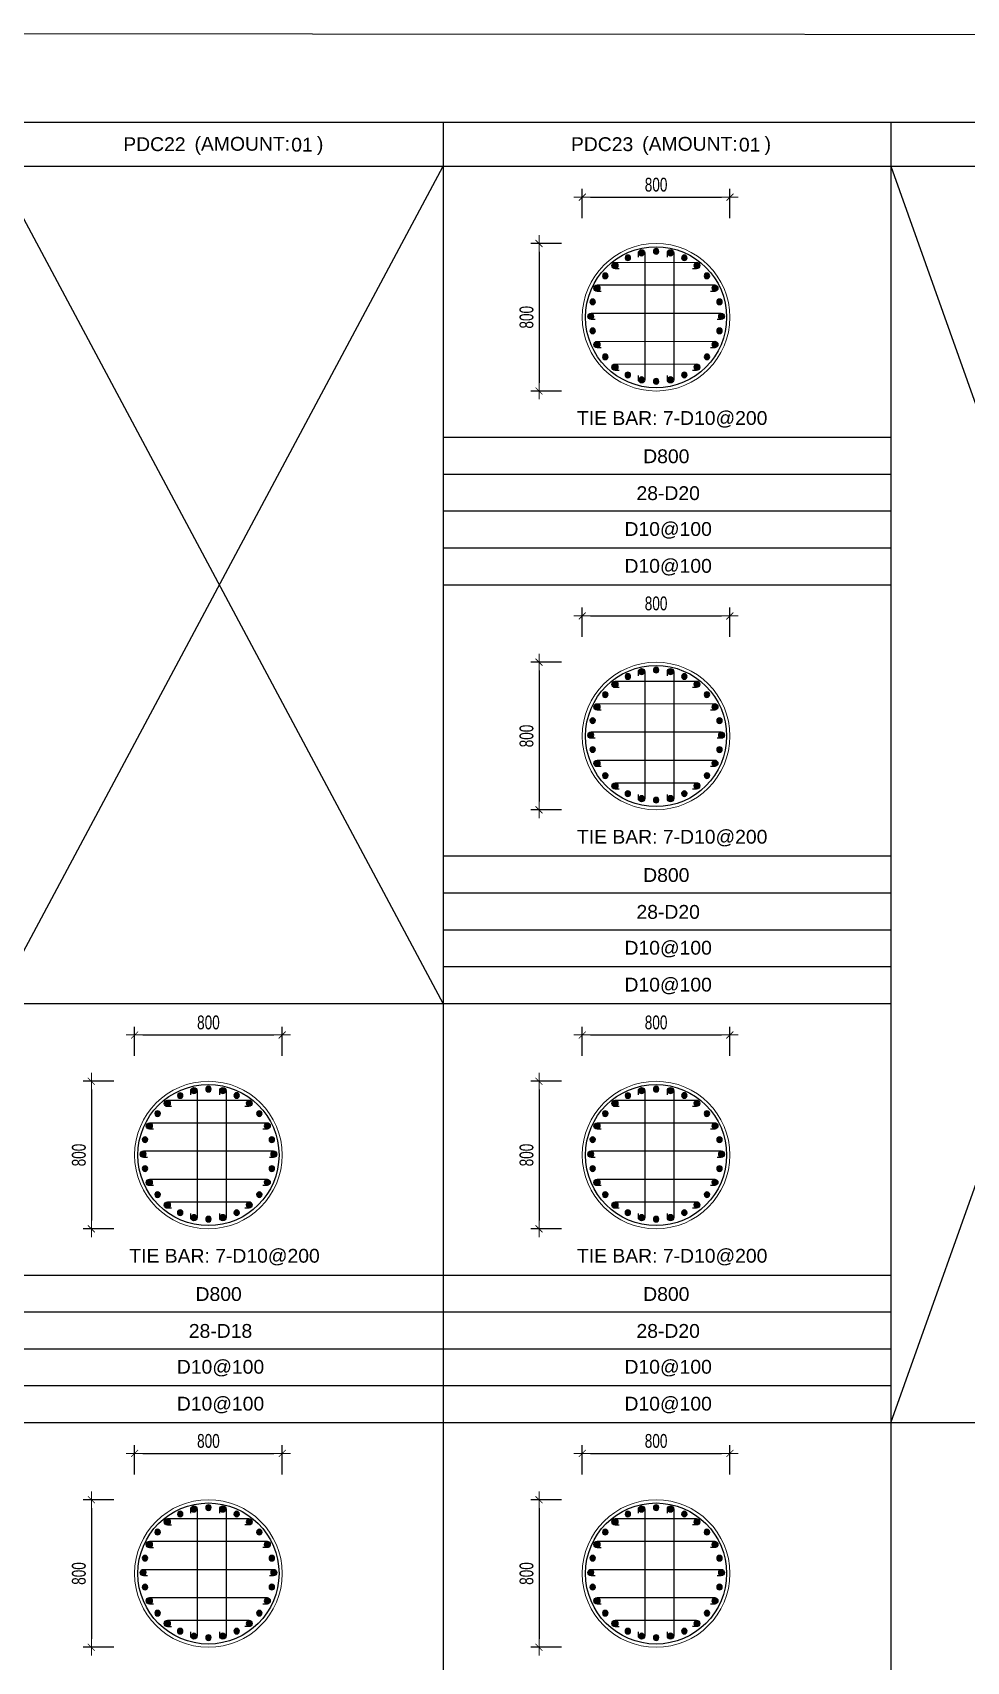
# Model space of a CAD drawing. Header units: millimetres. Extents: x 49323 to 538172, y -39336 to 181761.
# Drawn here: x 273867 to 278927, y 117973 to 126807 of the extents above; entities that cross this region are included whole.
import ezdxf
from ezdxf.enums import TextEntityAlignment as Align

# ---------------------------------------------------------------- set-up
doc = ezdxf.new("R2010")
doc.units = ezdxf.units.MM
doc.linetypes.add('CENTER2', pattern=[1.125, 0.75, -0.125, 0.125, -0.125])
doc.layers.get('Defpoints').update_dxf_attribs({"color": 151, "lineweight": 9})
for name, color, linetype in [('2', 2, 'Continuous'), ('A-ANNO-LEAD', 4, 'Continuous'), ('CEN', 1, 'CENTER2'), ('STL', 3, 'Continuous'), ('TIT1', 3, 'Continuous')]:
    doc.layers.add(name, color=color, linetype=linetype)
doc.layers.add('NDC_S_CONTINUOUS', color=3, linetype='Continuous', lineweight=20)
doc.layers.add('NDC_S_DIM', color=1, linetype='Continuous', lineweight=15)
doc.styles.add('NDC_ARIAL', font='arial.ttf', dxfattribs={"width": 0.85})
doc.styles.add('NDC_DIM', font='', dxfattribs={"width": 0.75})
doc.styles.get('NDC_DIM').set_extended_font_data('Dotum')
doc.dimstyles.new('NDC_dim_30', dxfattribs={"dimscale": 30, "dimtxt": 2.5, "dimasz": 1.5, "dimexe": 1.5, "dimexo": 2.5, "dimgap": 1, "dimtad": 1, "dimdec": 0, "dimzin": 0, "dimdsep": 46, "dimtxsty": 'NDC_DIM', "dimblk": 'DIMMARK', "dimcen": 0.09, "dimdle": 1.2, "dimclrd": 1, "dimclre": 1, "dimclrt": 3, "dimadec": 0, "dimazin": 0, "dimtfac": 1, "dimtdec": 0, "dimtix": 1, "dimtofl": 0, "dimtmove": 0, "dimatfit": 3, "dimfxl": 8, "dimfxlon": 1, "dimtolj": 1, "dimtzin": 0, "dimarcsym": 0})

# ---------------------------------------------------------------- blocks, each defined once
blk = doc.blocks.new('DÁDAS')
at = {"layer": 'TIT1', "color": 2, "style": 'NDC_ARIAL'}
blk.add_text('(AMOUNT:     )', height=75, dxfattribs=at).set_placement((-42061.2, 55767.2), align=Align.MIDDLE)
blk = doc.blocks.new('DIMMARK')
at = {"layer": 'NDC_S_DIM', "color": 1}
blk.add_line((-1.5, 0), (1, 0), dxfattribs=at)
at = {"layer": 'NDC_S_DIM', "color": 2, "const_width": 0.1}
blk.add_lwpolyline([(-0.42, -0.42), (0.42, 0.42)], dxfattribs=at)
blk = doc.blocks.new('*D1590')
at = {"layer": 'Defpoints', "color": 0, "ltscale": 40, "transparency": 16777216}
for p in [(277645.5, 119101.3), (276845.5, 118913), (277645.5, 118913)]:
    blk.add_point(p, dxfattribs=at)
at = {"layer": 'NDC_S_DIM', "color": 1, "lineweight": -2, "ltscale": 40, "transparency": 16777216}
for p, q in [((276845.5, 118988), (276845.5, 119146.3)), ((276890.5, 119101.3), (277600.5, 119101.3)), ((277645.5, 118988), (277645.5, 119146.3))]:
    blk.add_line(p, q, dxfattribs=at)
at = {"layer": 'NDC_S_DIM', "color": 1, "lineweight": -2, "ltscale": 40, "transparency": 16777216, "xscale": 45, "yscale": 45, "zscale": 45, "rotation": 180}
blk.add_blockref('DIMMARK', (276845.5, 119101.3), dxfattribs=at)
at = {"layer": 'NDC_S_DIM', "color": 1, "lineweight": -2, "ltscale": 40, "transparency": 16777216, "xscale": 45, "yscale": 45, "zscale": 45}
blk.add_blockref('DIMMARK', (277645.5, 119101.3), dxfattribs=at)
at = {"layer": 'NDC_S_DIM', "color": 3, "ltscale": 40, "transparency": 16777216, "insert": (277245.5, 119168.8), "char_height": 75, "attachment_point": 5, "style": 'NDC_DIM'}
blk.add_mtext('\\A1;800', dxfattribs=at)
blk = doc.blocks.new('*D1591')
at = {"layer": 'Defpoints', "color": 0, "ltscale": 40, "transparency": 16777216}
for p in [(276808.3, 118850.2), (276611, 118050.2), (276808.3, 118050.2)]:
    blk.add_point(p, dxfattribs=at)
at = {"layer": 'NDC_S_DIM', "color": 1, "lineweight": -2, "ltscale": 40, "transparency": 16777216}
for p, q in [((276733.3, 118850.2), (276566, 118850.2)), ((276611, 118805.2), (276611, 118095.2)), ((276733.3, 118050.2), (276566, 118050.2))]:
    blk.add_line(p, q, dxfattribs=at)
at = {"layer": 'NDC_S_DIM', "color": 1, "lineweight": -2, "ltscale": 40, "transparency": 16777216, "xscale": 45, "yscale": 45, "zscale": 45}
for p, rotation in [((276611, 118850.2), 90), ((276611, 118050.2), 270)]:
    blk.add_blockref('DIMMARK', p, dxfattribs=dict(at, rotation=rotation))
at = {"layer": 'NDC_S_DIM', "color": 3, "ltscale": 40, "transparency": 16777216, "insert": (276543.5, 118450.2), "char_height": 75, "attachment_point": 5, "rotation": 90, "style": 'NDC_DIM'}
blk.add_mtext('\\A1;800', dxfattribs=at)
blk = doc.blocks.new('8')
at = {"layer": '2'}
blk.add_hatch(color=256, dxfattribs=at).paths.add_polyline_path([(20, 0, 0.386127), (2, 20), (-2, 20, 0.386127), (-20, 0, 1)])
blk.add_circle((0, 0), 20, dxfattribs=at)
blk = doc.blocks.new('5')
at = {"layer": 'CEN', "rotation": 180}
blk.add_blockref('8', (0, 0), dxfattribs=at)
blk = doc.blocks.new('*U1139')
at = {"layer": 'STL', "xscale": -0.75, "yscale": 0.75, "zscale": 0.75, "rotation": 292.5000000000001}
blk.add_blockref('5', (0, 0), dxfattribs=at)
blk = doc.blocks.new('*U1134')
at = {"layer": 'NDC_S_DIM', "color": 0, "linetype": 'ByBlock', "lineweight": -2, "transparency": 16777216}
for p, rotation in [((-25527, 37966), 282.8571428571415), ((-25448.4, 37973.7), 269.9999999999987), ((-25370.1, 37963.8), 257.1428571428559), ((-25669.3, 37900), 308.571428571427), ((-25601.8, 37941), 295.7142857142843), ((-25296, 37936.7), 244.2857142857131), ((-25229.7, 37893.7), 231.4285714285703), ((-25725.9, 37844.9), 321.4285714285699), ((-25174.7, 37837.1), 218.5714285714274), ((-25796, 37704.6), 347.1428571428555), ((-25768.8, 37778.7), 334.2857142857127), ((-25133.6, 37769.7), 205.7142857142847), ((-25108.6, 37694.8), 192.8571428571419), ((-25100.9, 37616.2), 180), ((-25798.2, 37547.7), 12.8571428571428), ((-25110.9, 37537.9), 167.1428571428563), ((-25773.2, 37472.8), 25.71428571428561), ((-25138, 37463.8), 154.2857142857135), ((-25732.1, 37405.4), 38.57142857142841), ((-25677.1, 37348.8), 51.42857142857117), ((-25237.5, 37342.5), 128.5714285714279), ((-25180.9, 37397.6), 141.4285714285707), ((-25610.9, 37305.8), 64.28571428571395), ((-25536.7, 37278.7), 77.14285714285676), ((-25458.4, 37268.7), 89.99999999999955), ((-25379.8, 37276.5), 102.8571428571423), ((-25305, 37301.5), 115.7142857142852)]:
    blk.add_blockref('*U1139', p, dxfattribs=dict(at, rotation=rotation))
blk.add_blockref('*U1139', (-25805.9, 37626.2), dxfattribs=at)
blk = doc.blocks.new('*D1592')
at = {"layer": 'Defpoints', "color": 0, "ltscale": 40, "transparency": 16777216}
for p in [(277645.5, 121370.7), (276845.5, 121182.5), (277645.5, 121182.5)]:
    blk.add_point(p, dxfattribs=at)
at = {"layer": 'NDC_S_DIM', "color": 1, "lineweight": -2, "ltscale": 40, "transparency": 16777216}
for p, q in [((276845.5, 121257.5), (276845.5, 121415.7)), ((277645.5, 121257.5), (277645.5, 121415.7)), ((276890.5, 121370.7), (277600.5, 121370.7))]:
    blk.add_line(p, q, dxfattribs=at)
at = {"layer": 'NDC_S_DIM', "color": 1, "lineweight": -2, "ltscale": 40, "transparency": 16777216, "xscale": 45, "yscale": 45, "zscale": 45, "rotation": 180}
blk.add_blockref('DIMMARK', (276845.5, 121370.7), dxfattribs=at)
at = {"layer": 'NDC_S_DIM', "color": 1, "lineweight": -2, "ltscale": 40, "transparency": 16777216, "xscale": 45, "yscale": 45, "zscale": 45}
blk.add_blockref('DIMMARK', (277645.5, 121370.7), dxfattribs=at)
at = {"layer": 'NDC_S_DIM', "color": 3, "ltscale": 40, "transparency": 16777216, "insert": (277245.5, 121438.3), "char_height": 75, "attachment_point": 5, "style": 'NDC_DIM'}
blk.add_mtext('\\A1;800', dxfattribs=at)
blk = doc.blocks.new('*D1593')
at = {"layer": 'Defpoints', "color": 0, "ltscale": 40, "transparency": 16777216}
for p in [(276808.3, 121119.6), (276611, 120319.6), (276808.3, 120319.6)]:
    blk.add_point(p, dxfattribs=at)
at = {"layer": 'NDC_S_DIM', "color": 1, "lineweight": -2, "ltscale": 40, "transparency": 16777216}
for p, q in [((276733.3, 121119.6), (276566, 121119.6)), ((276611, 121074.6), (276611, 120364.6)), ((276733.3, 120319.6), (276566, 120319.6))]:
    blk.add_line(p, q, dxfattribs=at)
at = {"layer": 'NDC_S_DIM', "color": 1, "lineweight": -2, "ltscale": 40, "transparency": 16777216, "xscale": 45, "yscale": 45, "zscale": 45}
for p, rotation in [((276611, 121119.6), 90), ((276611, 120319.6), 270)]:
    blk.add_blockref('DIMMARK', p, dxfattribs=dict(at, rotation=rotation))
at = {"layer": 'NDC_S_DIM', "color": 3, "ltscale": 40, "transparency": 16777216, "insert": (276543.5, 120719.6), "char_height": 75, "attachment_point": 5, "rotation": 90, "style": 'NDC_DIM'}
blk.add_mtext('\\A1;800', dxfattribs=at)
blk = doc.blocks.new('*U1141')
at = {"layer": 'STL', "xscale": -0.75, "yscale": 0.75, "zscale": 0.75, "rotation": 292.5000000000001}
blk.add_blockref('5', (0, 0), dxfattribs=at)
blk = doc.blocks.new('*U1140')
at = {"layer": 'NDC_S_DIM', "color": 0, "linetype": 'ByBlock', "lineweight": -2, "transparency": 16777216}
for p, rotation in [((-25527, 37966), 282.8571428571415), ((-25448.4, 37973.7), 269.9999999999987), ((-25370.1, 37963.8), 257.1428571428559), ((-25669.3, 37900), 308.571428571427), ((-25601.8, 37941), 295.7142857142843), ((-25296, 37936.7), 244.2857142857131), ((-25229.7, 37893.7), 231.4285714285703), ((-25725.9, 37844.9), 321.4285714285699), ((-25174.7, 37837.1), 218.5714285714274), ((-25796, 37704.6), 347.1428571428555), ((-25768.8, 37778.7), 334.2857142857127), ((-25133.6, 37769.7), 205.7142857142847), ((-25108.6, 37694.8), 192.8571428571419), ((-25100.9, 37616.2), 180), ((-25798.2, 37547.7), 12.8571428571428), ((-25110.9, 37537.9), 167.1428571428563), ((-25773.2, 37472.8), 25.71428571428561), ((-25138, 37463.8), 154.2857142857135), ((-25732.1, 37405.4), 38.57142857142841), ((-25677.1, 37348.8), 51.42857142857117), ((-25237.5, 37342.5), 128.5714285714279), ((-25180.9, 37397.6), 141.4285714285707), ((-25610.9, 37305.8), 64.28571428571395), ((-25536.7, 37278.7), 77.14285714285676), ((-25458.4, 37268.7), 89.99999999999955), ((-25379.8, 37276.5), 102.8571428571423), ((-25305, 37301.5), 115.7142857142852)]:
    blk.add_blockref('*U1141', p, dxfattribs=dict(at, rotation=rotation))
blk.add_blockref('*U1141', (-25805.9, 37626.2), dxfattribs=at)
blk = doc.blocks.new('*D1594')
at = {"layer": 'Defpoints', "color": 0, "ltscale": 40, "transparency": 16777216}
for p in [(277645.5, 123643.2), (276845.5, 123455), (277645.5, 123455)]:
    blk.add_point(p, dxfattribs=at)
at = {"layer": 'NDC_S_DIM', "color": 1, "lineweight": -2, "ltscale": 40, "transparency": 16777216}
for p, q in [((276845.5, 123530), (276845.5, 123688.2)), ((277645.5, 123530), (277645.5, 123688.2)), ((276890.5, 123643.2), (277600.5, 123643.2))]:
    blk.add_line(p, q, dxfattribs=at)
at = {"layer": 'NDC_S_DIM', "color": 1, "lineweight": -2, "ltscale": 40, "transparency": 16777216, "xscale": 45, "yscale": 45, "zscale": 45, "rotation": 180}
blk.add_blockref('DIMMARK', (276845.5, 123643.2), dxfattribs=at)
at = {"layer": 'NDC_S_DIM', "color": 1, "lineweight": -2, "ltscale": 40, "transparency": 16777216, "xscale": 45, "yscale": 45, "zscale": 45}
blk.add_blockref('DIMMARK', (277645.5, 123643.2), dxfattribs=at)
at = {"layer": 'NDC_S_DIM', "color": 3, "ltscale": 40, "transparency": 16777216, "insert": (277245.5, 123710.7), "char_height": 75, "attachment_point": 5, "style": 'NDC_DIM'}
blk.add_mtext('\\A1;800', dxfattribs=at)
blk = doc.blocks.new('*D1595')
at = {"layer": 'Defpoints', "color": 0, "ltscale": 40, "transparency": 16777216}
for p in [(276808.3, 123392.1), (276611, 122592.1), (276808.3, 122592.1)]:
    blk.add_point(p, dxfattribs=at)
at = {"layer": 'NDC_S_DIM', "color": 1, "lineweight": -2, "ltscale": 40, "transparency": 16777216}
for p, q in [((276733.3, 123392.1), (276566, 123392.1)), ((276611, 123347.1), (276611, 122637.1)), ((276733.3, 122592.1), (276566, 122592.1))]:
    blk.add_line(p, q, dxfattribs=at)
at = {"layer": 'NDC_S_DIM', "color": 1, "lineweight": -2, "ltscale": 40, "transparency": 16777216, "xscale": 45, "yscale": 45, "zscale": 45}
for p, rotation in [((276611, 123392.1), 90), ((276611, 122592.1), 270)]:
    blk.add_blockref('DIMMARK', p, dxfattribs=dict(at, rotation=rotation))
at = {"layer": 'NDC_S_DIM', "color": 3, "ltscale": 40, "transparency": 16777216, "insert": (276543.5, 122992.1), "char_height": 75, "attachment_point": 5, "rotation": 90, "style": 'NDC_DIM'}
blk.add_mtext('\\A1;800', dxfattribs=at)
blk = doc.blocks.new('*U1143')
at = {"layer": 'STL', "xscale": -0.75, "yscale": 0.75, "zscale": 0.75, "rotation": 292.5000000000001}
blk.add_blockref('5', (0, 0), dxfattribs=at)
blk = doc.blocks.new('*U1142')
at = {"layer": 'NDC_S_DIM', "color": 0, "linetype": 'ByBlock', "lineweight": -2, "transparency": 16777216}
for p, rotation in [((-25527, 37966), 282.8571428571415), ((-25448.4, 37973.7), 269.9999999999987), ((-25370.1, 37963.8), 257.1428571428559), ((-25669.3, 37900), 308.571428571427), ((-25601.8, 37941), 295.7142857142843), ((-25296, 37936.7), 244.2857142857131), ((-25229.7, 37893.7), 231.4285714285703), ((-25725.9, 37844.9), 321.4285714285699), ((-25174.7, 37837.1), 218.5714285714274), ((-25796, 37704.6), 347.1428571428555), ((-25768.8, 37778.7), 334.2857142857127), ((-25133.6, 37769.7), 205.7142857142847), ((-25108.6, 37694.8), 192.8571428571419), ((-25100.9, 37616.2), 180), ((-25798.2, 37547.7), 12.8571428571428), ((-25110.9, 37537.9), 167.1428571428563), ((-25773.2, 37472.8), 25.71428571428561), ((-25138, 37463.8), 154.2857142857135), ((-25732.1, 37405.4), 38.57142857142841), ((-25677.1, 37348.8), 51.42857142857117), ((-25237.5, 37342.5), 128.5714285714279), ((-25180.9, 37397.6), 141.4285714285707), ((-25610.9, 37305.8), 64.28571428571395), ((-25536.7, 37278.7), 77.14285714285676), ((-25458.4, 37268.7), 89.99999999999955), ((-25379.8, 37276.5), 102.8571428571423), ((-25305, 37301.5), 115.7142857142852)]:
    blk.add_blockref('*U1143', p, dxfattribs=dict(at, rotation=rotation))
blk.add_blockref('*U1143', (-25805.9, 37626.2), dxfattribs=at)
blk = doc.blocks.new('*D1596')
at = {"layer": 'Defpoints', "color": 0, "ltscale": 40, "transparency": 16777216}
for p in [(277645.5, 125914.2), (276845.5, 125726), (277645.5, 125726)]:
    blk.add_point(p, dxfattribs=at)
at = {"layer": 'NDC_S_DIM', "color": 1, "lineweight": -2, "ltscale": 40, "transparency": 16777216}
for p, q in [((276845.5, 125801), (276845.5, 125959.2)), ((276890.5, 125914.2), (277600.5, 125914.2)), ((277645.5, 125801), (277645.5, 125959.2))]:
    blk.add_line(p, q, dxfattribs=at)
at = {"layer": 'NDC_S_DIM', "color": 1, "lineweight": -2, "ltscale": 40, "transparency": 16777216, "xscale": 45, "yscale": 45, "zscale": 45, "rotation": 180}
blk.add_blockref('DIMMARK', (276845.5, 125914.2), dxfattribs=at)
at = {"layer": 'NDC_S_DIM', "color": 1, "lineweight": -2, "ltscale": 40, "transparency": 16777216, "xscale": 45, "yscale": 45, "zscale": 45}
blk.add_blockref('DIMMARK', (277645.5, 125914.2), dxfattribs=at)
at = {"layer": 'NDC_S_DIM', "color": 3, "ltscale": 40, "transparency": 16777216, "insert": (277245.5, 125981.7), "char_height": 75, "attachment_point": 5, "style": 'NDC_DIM'}
blk.add_mtext('\\A1;800', dxfattribs=at)
blk = doc.blocks.new('*D1597')
at = {"layer": 'Defpoints', "color": 0, "ltscale": 40, "transparency": 16777216}
for p in [(276808.3, 125663.1), (276611, 124863.1), (276808.3, 124863.1)]:
    blk.add_point(p, dxfattribs=at)
at = {"layer": 'NDC_S_DIM', "color": 1, "lineweight": -2, "ltscale": 40, "transparency": 16777216}
for p, q in [((276733.3, 125663.1), (276566, 125663.1)), ((276611, 125618.1), (276611, 124908.1)), ((276733.3, 124863.1), (276566, 124863.1))]:
    blk.add_line(p, q, dxfattribs=at)
at = {"layer": 'NDC_S_DIM', "color": 1, "lineweight": -2, "ltscale": 40, "transparency": 16777216, "xscale": 45, "yscale": 45, "zscale": 45}
for p, rotation in [((276611, 125663.1), 90), ((276611, 124863.1), 270)]:
    blk.add_blockref('DIMMARK', p, dxfattribs=dict(at, rotation=rotation))
at = {"layer": 'NDC_S_DIM', "color": 3, "ltscale": 40, "transparency": 16777216, "insert": (276543.5, 125263.1), "char_height": 75, "attachment_point": 5, "rotation": 90, "style": 'NDC_DIM'}
blk.add_mtext('\\A1;800', dxfattribs=at)
blk = doc.blocks.new('*U1113')
at = {"layer": 'STL', "xscale": -0.75, "yscale": 0.75, "zscale": 0.75, "rotation": 292.5000000000001}
blk.add_blockref('5', (0, 0), dxfattribs=at)
blk = doc.blocks.new('*U1112')
at = {"layer": 'NDC_S_DIM', "color": 0, "linetype": 'ByBlock', "lineweight": -2, "transparency": 16777216}
for p, rotation in [((-25527, 37966), 282.8571428571415), ((-25448.4, 37973.7), 269.9999999999987), ((-25370.1, 37963.8), 257.1428571428559), ((-25669.3, 37900), 308.571428571427), ((-25601.8, 37941), 295.7142857142843), ((-25296, 37936.7), 244.2857142857131), ((-25229.7, 37893.7), 231.4285714285703), ((-25725.9, 37844.9), 321.4285714285699), ((-25174.7, 37837.1), 218.5714285714274), ((-25796, 37704.6), 347.1428571428555), ((-25768.8, 37778.7), 334.2857142857127), ((-25133.6, 37769.7), 205.7142857142847), ((-25108.6, 37694.8), 192.8571428571419), ((-25100.9, 37616.2), 180), ((-25798.2, 37547.7), 12.8571428571428), ((-25110.9, 37537.9), 167.1428571428563), ((-25773.2, 37472.8), 25.71428571428561), ((-25138, 37463.8), 154.2857142857135), ((-25732.1, 37405.4), 38.57142857142841), ((-25677.1, 37348.8), 51.42857142857117), ((-25237.5, 37342.5), 128.5714285714279), ((-25180.9, 37397.6), 141.4285714285707), ((-25610.9, 37305.8), 64.28571428571395), ((-25536.7, 37278.7), 77.14285714285676), ((-25458.4, 37268.7), 89.99999999999955), ((-25379.8, 37276.5), 102.8571428571423), ((-25305, 37301.5), 115.7142857142852)]:
    blk.add_blockref('*U1113', p, dxfattribs=dict(at, rotation=rotation))
blk.add_blockref('*U1113', (-25805.9, 37626.2), dxfattribs=at)
blk = doc.blocks.new('*D1598')
at = {"layer": 'Defpoints', "color": 0, "ltscale": 40, "transparency": 16777216}
for p in [(275219.4, 121370.7), (274419.4, 121182.5), (275219.4, 121182.5)]:
    blk.add_point(p, dxfattribs=at)
at = {"layer": 'NDC_S_DIM', "color": 1, "lineweight": -2, "ltscale": 40, "transparency": 16777216}
for p, q in [((274419.4, 121257.5), (274419.4, 121415.7)), ((275219.4, 121257.5), (275219.4, 121415.7)), ((274464.4, 121370.7), (275174.4, 121370.7))]:
    blk.add_line(p, q, dxfattribs=at)
at = {"layer": 'NDC_S_DIM', "color": 1, "lineweight": -2, "ltscale": 40, "transparency": 16777216, "xscale": 45, "yscale": 45, "zscale": 45, "rotation": 180}
blk.add_blockref('DIMMARK', (274419.4, 121370.7), dxfattribs=at)
at = {"layer": 'NDC_S_DIM', "color": 1, "lineweight": -2, "ltscale": 40, "transparency": 16777216, "xscale": 45, "yscale": 45, "zscale": 45}
blk.add_blockref('DIMMARK', (275219.4, 121370.7), dxfattribs=at)
at = {"layer": 'NDC_S_DIM', "color": 3, "ltscale": 40, "transparency": 16777216, "insert": (274819.4, 121438.3), "char_height": 75, "attachment_point": 5, "style": 'NDC_DIM'}
blk.add_mtext('\\A1;800', dxfattribs=at)
blk = doc.blocks.new('*D1599')
at = {"layer": 'Defpoints', "color": 0, "ltscale": 40, "transparency": 16777216}
for p in [(274382.3, 121119.6), (274184.9, 120319.6), (274382.3, 120319.6)]:
    blk.add_point(p, dxfattribs=at)
at = {"layer": 'NDC_S_DIM', "color": 1, "lineweight": -2, "ltscale": 40, "transparency": 16777216}
for p, q in [((274307.3, 121119.6), (274139.9, 121119.6)), ((274184.9, 121074.6), (274184.9, 120364.6)), ((274307.3, 120319.6), (274139.9, 120319.6))]:
    blk.add_line(p, q, dxfattribs=at)
at = {"layer": 'NDC_S_DIM', "color": 1, "lineweight": -2, "ltscale": 40, "transparency": 16777216, "xscale": 45, "yscale": 45, "zscale": 45}
for p, rotation in [((274184.9, 121119.6), 90), ((274184.9, 120319.6), 270)]:
    blk.add_blockref('DIMMARK', p, dxfattribs=dict(at, rotation=rotation))
at = {"layer": 'NDC_S_DIM', "color": 3, "ltscale": 40, "transparency": 16777216, "insert": (274117.4, 120719.6), "char_height": 75, "attachment_point": 5, "rotation": 90, "style": 'NDC_DIM'}
blk.add_mtext('\\A1;800', dxfattribs=at)
blk = doc.blocks.new('*U1115')
at = {"layer": 'STL', "xscale": -0.75, "yscale": 0.75, "zscale": 0.75, "rotation": 292.5000000000001}
blk.add_blockref('5', (0, 0), dxfattribs=at)
blk = doc.blocks.new('*U1114')
at = {"layer": 'NDC_S_DIM', "color": 0, "linetype": 'ByBlock', "lineweight": -2, "transparency": 16777216}
for p, rotation in [((-25527, 37966), 282.8571428571415), ((-25448.4, 37973.7), 269.9999999999987), ((-25370.1, 37963.8), 257.1428571428559), ((-25669.3, 37900), 308.571428571427), ((-25601.8, 37941), 295.7142857142843), ((-25296, 37936.7), 244.2857142857131), ((-25229.7, 37893.7), 231.4285714285703), ((-25725.9, 37844.9), 321.4285714285699), ((-25174.7, 37837.1), 218.5714285714274), ((-25796, 37704.6), 347.1428571428555), ((-25768.8, 37778.7), 334.2857142857127), ((-25133.6, 37769.7), 205.7142857142847), ((-25108.6, 37694.8), 192.8571428571419), ((-25100.9, 37616.2), 180), ((-25798.2, 37547.7), 12.8571428571428), ((-25110.9, 37537.9), 167.1428571428563), ((-25773.2, 37472.8), 25.71428571428561), ((-25138, 37463.8), 154.2857142857135), ((-25732.1, 37405.4), 38.57142857142841), ((-25677.1, 37348.8), 51.42857142857117), ((-25237.5, 37342.5), 128.5714285714279), ((-25180.9, 37397.6), 141.4285714285707), ((-25610.9, 37305.8), 64.28571428571395), ((-25536.7, 37278.7), 77.14285714285676), ((-25458.4, 37268.7), 89.99999999999955), ((-25379.8, 37276.5), 102.8571428571423), ((-25305, 37301.5), 115.7142857142852)]:
    blk.add_blockref('*U1115', p, dxfattribs=dict(at, rotation=rotation))
blk.add_blockref('*U1115', (-25805.9, 37626.2), dxfattribs=at)
blk = doc.blocks.new('*D1624')
at = {"layer": 'Defpoints', "color": 0, "ltscale": 40, "transparency": 16777216}
for p in [(275219.4, 119101.3), (274419.4, 118913), (275219.4, 118913)]:
    blk.add_point(p, dxfattribs=at)
at = {"layer": 'NDC_S_DIM', "color": 1, "lineweight": -2, "ltscale": 40, "transparency": 16777216}
for p, q in [((274419.4, 118988), (274419.4, 119146.3)), ((274464.4, 119101.3), (275174.4, 119101.3)), ((275219.4, 118988), (275219.4, 119146.3))]:
    blk.add_line(p, q, dxfattribs=at)
at = {"layer": 'NDC_S_DIM', "color": 1, "lineweight": -2, "ltscale": 40, "transparency": 16777216, "xscale": 45, "yscale": 45, "zscale": 45, "rotation": 180}
blk.add_blockref('DIMMARK', (274419.4, 119101.3), dxfattribs=at)
at = {"layer": 'NDC_S_DIM', "color": 1, "lineweight": -2, "ltscale": 40, "transparency": 16777216, "xscale": 45, "yscale": 45, "zscale": 45}
blk.add_blockref('DIMMARK', (275219.4, 119101.3), dxfattribs=at)
at = {"layer": 'NDC_S_DIM', "color": 3, "ltscale": 40, "transparency": 16777216, "insert": (274819.4, 119168.8), "char_height": 75, "attachment_point": 5, "style": 'NDC_DIM'}
blk.add_mtext('\\A1;800', dxfattribs=at)
blk = doc.blocks.new('*D1625')
at = {"layer": 'Defpoints', "color": 0, "ltscale": 40, "transparency": 16777216}
for p in [(274382.3, 118850.2), (274184.9, 118050.2), (274382.3, 118050.2)]:
    blk.add_point(p, dxfattribs=at)
at = {"layer": 'NDC_S_DIM', "color": 1, "lineweight": -2, "ltscale": 40, "transparency": 16777216}
for p, q in [((274307.3, 118850.2), (274139.9, 118850.2)), ((274184.9, 118805.2), (274184.9, 118095.2)), ((274307.3, 118050.2), (274139.9, 118050.2))]:
    blk.add_line(p, q, dxfattribs=at)
at = {"layer": 'NDC_S_DIM', "color": 1, "lineweight": -2, "ltscale": 40, "transparency": 16777216, "xscale": 45, "yscale": 45, "zscale": 45}
for p, rotation in [((274184.9, 118850.2), 90), ((274184.9, 118050.2), 270)]:
    blk.add_blockref('DIMMARK', p, dxfattribs=dict(at, rotation=rotation))
at = {"layer": 'NDC_S_DIM', "color": 3, "ltscale": 40, "transparency": 16777216, "insert": (274117.4, 118450.2), "char_height": 75, "attachment_point": 5, "rotation": 90, "style": 'NDC_DIM'}
blk.add_mtext('\\A1;800', dxfattribs=at)
blk = doc.blocks.new('*U1097')
at = {"layer": 'STL', "xscale": -0.75, "yscale": 0.75, "zscale": 0.75, "rotation": 292.5000000000001}
blk.add_blockref('5', (0, 0), dxfattribs=at)
blk = doc.blocks.new('*U1096')
at = {"layer": 'NDC_S_DIM', "color": 0, "linetype": 'ByBlock', "lineweight": -2, "transparency": 16777216}
for p, rotation in [((-25527, 37966), 282.8571428571415), ((-25448.4, 37973.7), 269.9999999999987), ((-25370.1, 37963.8), 257.1428571428559), ((-25669.3, 37900), 308.571428571427), ((-25601.8, 37941), 295.7142857142843), ((-25296, 37936.7), 244.2857142857131), ((-25229.7, 37893.7), 231.4285714285703), ((-25725.9, 37844.9), 321.4285714285699), ((-25174.7, 37837.1), 218.5714285714274), ((-25796, 37704.6), 347.1428571428555), ((-25768.8, 37778.7), 334.2857142857127), ((-25133.6, 37769.7), 205.7142857142847), ((-25108.6, 37694.8), 192.8571428571419), ((-25100.9, 37616.2), 180), ((-25798.2, 37547.7), 12.8571428571428), ((-25110.9, 37537.9), 167.1428571428563), ((-25773.2, 37472.8), 25.71428571428561), ((-25138, 37463.8), 154.2857142857135), ((-25732.1, 37405.4), 38.57142857142841), ((-25677.1, 37348.8), 51.42857142857117), ((-25237.5, 37342.5), 128.5714285714279), ((-25180.9, 37397.6), 141.4285714285707), ((-25610.9, 37305.8), 64.28571428571395), ((-25536.7, 37278.7), 77.14285714285676), ((-25458.4, 37268.7), 89.99999999999955), ((-25379.8, 37276.5), 102.8571428571423), ((-25305, 37301.5), 115.7142857142852)]:
    blk.add_blockref('*U1097', p, dxfattribs=dict(at, rotation=rotation))
blk.add_blockref('*U1097', (-25805.9, 37626.2), dxfattribs=at)

msp = doc.modelspace()

# ---------------------------------------------------------------- linework, layer by layer
at = {"layer": '2', "elevation": 0}
for points in [[(277149.6, 125589.7), (277149.6, 125611.8, -1), (277184.6, 125611.8), (277184.6, 124924.4, -1), (277149.6, 124924.4), (277149.6, 124946.5)], [(277306.5, 125589.7), (277306.5, 125611.8, -1), (277341.5, 125611.8), (277341.5, 124924.4, -1), (277306.5, 124924.4), (277306.5, 124946.5)], [(277045.7, 125525.7), (277023.6, 125525.7, -1), (277023.6, 125560.7), (277465.3, 125561.2, -1), (277465.3, 125526.2), (277443.2, 125526.2)], [(276947.9, 125403.1), (276925.7, 125403.1, -1), (276925.7, 125438.1), (277563.2, 125438.6, -1), (277563.2, 125403.5), (277541, 125403.5)], [(276915.1, 125250.6), (276893, 125250.6, -1), (276893, 125285.6), (277598, 125285.6, -1), (277598, 125250.6), (277575.9, 125250.6)], [(276947.9, 125097.1), (276925.7, 125097.1, -1), (276925.7, 125132.2), (277563.2, 125132.6, -1), (277563.2, 125097.6), (277541, 125097.6)], [(277045.7, 124974.5), (277023.6, 124974.5, -1), (277023.6, 125009.5), (277465.3, 125010, -1), (277465.3, 124975), (277443.2, 124975)], [(277149.6, 123318.7), (277149.6, 123340.8, -1), (277184.6, 123340.8), (277184.6, 122653.4, -1), (277149.6, 122653.4), (277149.6, 122675.5)], [(277306.5, 123318.7), (277306.5, 123340.8, -1), (277341.5, 123340.8), (277341.5, 122653.4, -1), (277306.5, 122653.4), (277306.5, 122675.5)], [(277045.7, 123254.7), (277023.6, 123254.7, -1), (277023.6, 123289.7), (277465.3, 123290.2, -1), (277465.3, 123255.2), (277443.2, 123255.2)], [(276947.9, 123132.1), (276925.7, 123132.1, -1), (276925.7, 123167.1), (277563.2, 123167.6, -1), (277563.2, 123132.5), (277541, 123132.5)], [(276915.1, 122979.6), (276893, 122979.6, -1), (276893, 123014.6), (277598, 123014.6, -1), (277598, 122979.6), (277575.9, 122979.6)], [(276947.9, 122826.1), (276925.7, 122826.1, -1), (276925.7, 122861.2), (277563.2, 122861.6, -1), (277563.2, 122826.6), (277541, 122826.6)], [(277045.7, 122703.5), (277023.6, 122703.5, -1), (277023.6, 122738.5), (277465.3, 122739, -1), (277465.3, 122704), (277443.2, 122704)], [(274723.5, 121046.2), (274723.5, 121068.3, -1), (274758.5, 121068.3), (274758.5, 120380.9, -1), (274723.5, 120380.9), (274723.5, 120403.1)], [(274880.4, 121046.2), (274880.4, 121068.3, -1), (274915.4, 121068.3), (274915.4, 120380.9, -1), (274880.4, 120380.9), (274880.4, 120403.1)], [(277149.6, 121046.2), (277149.6, 121068.3, -1), (277184.6, 121068.3), (277184.6, 120380.9, -1), (277149.6, 120380.9), (277149.6, 120403.1)], [(277306.5, 121046.2), (277306.5, 121068.3, -1), (277341.5, 121068.3), (277341.5, 120380.9, -1), (277306.5, 120380.9), (277306.5, 120403.1)], [(274619.6, 120982.3), (274597.5, 120982.3, -1), (274597.5, 121017.3), (275039.2, 121017.8, -1), (275039.2, 120982.7), (275017.1, 120982.7)], [(277045.7, 120982.3), (277023.6, 120982.3, -1), (277023.6, 121017.3), (277465.3, 121017.8, -1), (277465.3, 120982.7), (277443.2, 120982.7)], [(274521.8, 120859.6), (274499.6, 120859.6, -1), (274499.6, 120894.6), (275137.1, 120895.1, -1), (275137.1, 120860.1), (275114.9, 120860.1)], [(276947.9, 120859.6), (276925.7, 120859.6, -1), (276925.7, 120894.6), (277563.2, 120895.1, -1), (277563.2, 120860.1), (277541, 120860.1)], [(274489, 120707.1), (274466.9, 120707.1, -1), (274466.9, 120742.1), (275171.9, 120742.1, -1), (275171.9, 120707.1), (275149.8, 120707.1)], [(276915.1, 120707.1), (276893, 120707.1, -1), (276893, 120742.1), (277598, 120742.1, -1), (277598, 120707.1), (277575.9, 120707.1)], [(274521.8, 120553.7), (274499.6, 120553.7, -1), (274499.6, 120588.7), (275137.1, 120589.2, -1), (275137.1, 120554.2), (275114.9, 120554.2)], [(276947.9, 120553.7), (276925.7, 120553.7, -1), (276925.7, 120588.7), (277563.2, 120589.2, -1), (277563.2, 120554.2), (277541, 120554.2)], [(274619.6, 120431), (274597.5, 120431, -1), (274597.5, 120466), (275039.2, 120466.5, -1), (275039.2, 120431.5), (275017.1, 120431.5)], [(277045.7, 120431), (277023.6, 120431, -1), (277023.6, 120466), (277465.3, 120466.5, -1), (277465.3, 120431.5), (277443.2, 120431.5)], [(274723.5, 118776.7), (274723.5, 118798.9, -1), (274758.5, 118798.9), (274758.5, 118111.5, -1), (274723.5, 118111.5), (274723.5, 118133.6)], [(274880.4, 118776.7), (274880.4, 118798.9, -1), (274915.4, 118798.9), (274915.4, 118111.5, -1), (274880.4, 118111.5), (274880.4, 118133.6)], [(277149.6, 118776.7), (277149.6, 118798.9, -1), (277184.6, 118798.9), (277184.6, 118111.5, -1), (277149.6, 118111.5), (277149.6, 118133.6)], [(277306.5, 118776.7), (277306.5, 118798.9, -1), (277341.5, 118798.9), (277341.5, 118111.5, -1), (277306.5, 118111.5), (277306.5, 118133.6)], [(274619.6, 118712.8), (274597.5, 118712.8, -1), (274597.5, 118747.8), (275039.2, 118748.3, -1), (275039.2, 118713.3), (275017.1, 118713.3)], [(277045.7, 118712.8), (277023.6, 118712.8, -1), (277023.6, 118747.8), (277465.3, 118748.3, -1), (277465.3, 118713.3), (277443.2, 118713.3)], [(274521.8, 118590.2), (274499.6, 118590.2, -1), (274499.6, 118625.2), (275137.1, 118625.7, -1), (275137.1, 118590.6), (275114.9, 118590.6)], [(276947.9, 118590.2), (276925.7, 118590.2, -1), (276925.7, 118625.2), (277563.2, 118625.7, -1), (277563.2, 118590.6), (277541, 118590.6)], [(274489, 118437.7), (274466.9, 118437.7, -1), (274466.9, 118472.7), (275171.9, 118472.7, -1), (275171.9, 118437.7), (275149.8, 118437.7)], [(276915.1, 118437.7), (276893, 118437.7, -1), (276893, 118472.7), (277598, 118472.7, -1), (277598, 118437.7), (277575.9, 118437.7)], [(274521.8, 118284.2), (274499.6, 118284.2, -1), (274499.6, 118319.3), (275137.1, 118319.7, -1), (275137.1, 118284.7), (275114.9, 118284.7)], [(276947.9, 118284.2), (276925.7, 118284.2, -1), (276925.7, 118319.3), (277563.2, 118319.7, -1), (277563.2, 118284.7), (277541, 118284.7)], [(274619.6, 118161.6), (274597.5, 118161.6, -1), (274597.5, 118196.6), (275039.2, 118197.1, -1), (275039.2, 118162), (275017.1, 118162)], [(277045.7, 118161.6), (277023.6, 118161.6, -1), (277023.6, 118196.6), (277465.3, 118197.1, -1), (277465.3, 118162), (277443.2, 118162)]]:
    msp.add_lwpolyline(points, format="xyb", dxfattribs=at)
at = {"layer": '2', "lineweight": -2, "ltscale": 1000}
for centre in [(277245.5, 125263.1), (277245.5, 122992.1), (274819.4, 120719.6), (277245.5, 120719.6), (274819.4, 118450.2), (277245.5, 118450.2)]:
    msp.add_circle(centre, 382.5, dxfattribs=at)
at = {"layer": 'A-ANNO-LEAD'}
msp.add_lwpolyline([(262048.7, 110187), (283383.7, 110173.8), (283383.7, 126793.8), (262048.7, 126807)], close=True, dxfattribs=at)
at = {"layer": 'NDC_S_CONTINUOUS', "ltscale": 70}
for centre in [(277245.5, 125263.1), (277245.5, 122992.1), (274819.4, 120719.6), (277245.5, 120719.6), (274819.4, 118450.2), (277245.5, 118450.2)]:
    msp.add_circle(centre, 400, dxfattribs=at)
at = {"layer": 'TIT1', "color": 2}
msp.add_line((262048.8, 126321.7), (283383.8, 126321.7), dxfattribs=at)
at = {"layer": 'TIT1'}
for p, q in [((276091, 126321.7), (276091, 110187)), ((278517.1, 126321.7), (278517.1, 110187)), ((262048.8, 126081.7), (283383.8, 126081.7)), ((278517.1, 123810.6), (276091, 123810.6)), ((278517.1, 121539.6), (262048, 121539.6)), ((283369.3, 119267.2), (262046.6, 119267.2))]:
    msp.add_line(p, q, dxfattribs=at)
at = {"layer": 'TIT1', "color": 8}
for p, q in [((273664.9, 121539.6), (276091, 126081.7)), ((273664.9, 126081.7), (276091, 121539.6)), ((278517.1, 119267.2), (280943.2, 126081.7)), ((278517.1, 126081.7), (280943.2, 119267.2)), ((278517.1, 124610.6), (276091, 124610.6)), ((278517.1, 124410.6), (276091, 124410.6)), ((278517.1, 124210.6), (276091, 124210.6)), ((278517.1, 124010.6), (276091, 124010.6)), ((278517.1, 122339.6), (276091, 122339.6)), ((278517.1, 122139.6), (276091, 122139.6)), ((278517.1, 121939.6), (276091, 121939.6)), ((278517.1, 121739.6), (276091, 121739.6)), ((278517.1, 120067.2), (262674.4, 120067.2)), ((278517.1, 119867.2), (262674.4, 119867.2)), ((278517.1, 119667.2), (262674.4, 119667.2)), ((278517.1, 119467.2), (262674.4, 119467.2))]:
    msp.add_line(p, q, dxfattribs=at)

# ---------------------------------------------------------------- block references
at = {"layer": 'NDC_S_DIM'}
for p in [(317154.5, 70427.3), (319580.6, 70427.3)]:
    msp.add_blockref('DÁDAS', p, dxfattribs=at)
at = {"layer": 'NDC_S_DIM', "rotation": 0.8126515942541631}
for name, p in [('*U1112', (303230, 88011.6)), ('*U1142', (303230, 85740.6)), ('*U1114', (300803.9, 83468.2)), ('*U1140', (303230, 83468.2)), ('*U1096', (300803.9, 81198.7)), ('*U1134', (303230, 81198.7))]:
    msp.add_blockref(name, p, dxfattribs=at)

# ---------------------------------------------------------------- texts
at = {"layer": 'TIT1', "color": 2, "style": 'NDC_ARIAL'}
for s, p in [('PDC22', (274526.7, 126201.7)), ('01', (275326.5, 126199)), ('PDC23', (276952.8, 126201.7)), ('01', (277752.6, 126199))]:
    msp.add_text(s, height=75, dxfattribs=at).set_placement(p, align=Align.MIDDLE)
at = {"layer": 'TIT1', "style": 'NDC_ARIAL'}
for s, p in [('TIE BAR: 7-D10@200', (277332.7, 124711.2)), ('D800', (277300.9, 124509.3)), ('28-D20', (277311, 124309.3)), ('D10@100', (277311, 124109.3)), ('D10@100', (277311, 123909.3)), ('TIE BAR: 7-D10@200', (277332.7, 122440.2)), ('D800', (277300.9, 122238.3)), ('28-D20', (277311, 122038.3)), ('D10@100', (277311, 121838.3)), ('D10@100', (277311, 121638.3)), ('TIE BAR: 7-D10@200', (274906.6, 120167.8)), ('TIE BAR: 7-D10@200', (277332.7, 120167.8)), ('D800', (274874.8, 119965.8)), ('D800', (277300.9, 119965.8)), ('28-D18', (274884.9, 119765.8)), ('28-D20', (277311, 119765.8)), ('D10@100', (274884.9, 119565.8)), ('D10@100', (277311, 119565.8)), ('D10@100', (274884.9, 119365.8)), ('D10@100', (277311, 119365.8))]:
    msp.add_text(s, height=75, dxfattribs=at).set_placement(p, align=Align.MIDDLE)

# ---------------------------------------------------------------- dimensions: what is measured, and where the dimension line sits
at = {"layer": 'NDC_S_DIM', "ltscale": 40}
for base, p1, p2, picture, middle in [((277645.5, 125914.2), (276845.5, 125726), (277645.5, 125726), '*D1596', (277245.5, 125981.7)), ((277645.5, 123643.2), (276845.5, 123455), (277645.5, 123455), '*D1594', (277245.5, 123710.7)), ((275219.4, 121370.7), (274419.4, 121182.5), (275219.4, 121182.5), '*D1598', (274819.4, 121438.3)), ((277645.5, 121370.7), (276845.5, 121182.5), (277645.5, 121182.5), '*D1592', (277245.5, 121438.3)), ((275219.4, 119101.3), (274419.4, 118913), (275219.4, 118913), '*D1624', (274819.4, 119168.8)), ((277645.5, 119101.3), (276845.5, 118913), (277645.5, 118913), '*D1590', (277245.5, 119168.8))]:
    dim = msp.add_linear_dim(base=base, p1=p1, p2=p2, dimstyle='NDC_dim_30', dxfattribs=at)
    dim.commit()
    dim.dimension.update_dxf_attribs({"geometry": picture, "text_midpoint": middle})
for base, p1, p2, picture, middle in [((276611, 124863.1), (276808.3, 125663.1), (276808.3, 124863.1), '*D1597', (276543.5, 125263.1)), ((276611, 122592.1), (276808.3, 123392.1), (276808.3, 122592.1), '*D1595', (276543.5, 122992.1)), ((274184.9, 120319.6), (274382.3, 121119.6), (274382.3, 120319.6), '*D1599', (274117.4, 120719.6)), ((276611, 120319.6), (276808.3, 121119.6), (276808.3, 120319.6), '*D1593', (276543.5, 120719.6)), ((274184.9, 118050.2), (274382.3, 118850.2), (274382.3, 118050.2), '*D1625', (274117.4, 118450.2)), ((276611, 118050.2), (276808.3, 118850.2), (276808.3, 118050.2), '*D1591', (276543.5, 118450.2))]:
    dim = msp.add_linear_dim(base=base, p1=p1, p2=p2, angle=90, dimstyle='NDC_dim_30', dxfattribs=at)
    dim.commit()
    dim.dimension.update_dxf_attribs({"geometry": picture, "text_midpoint": middle})

doc.saveas('drawing.dxf')
